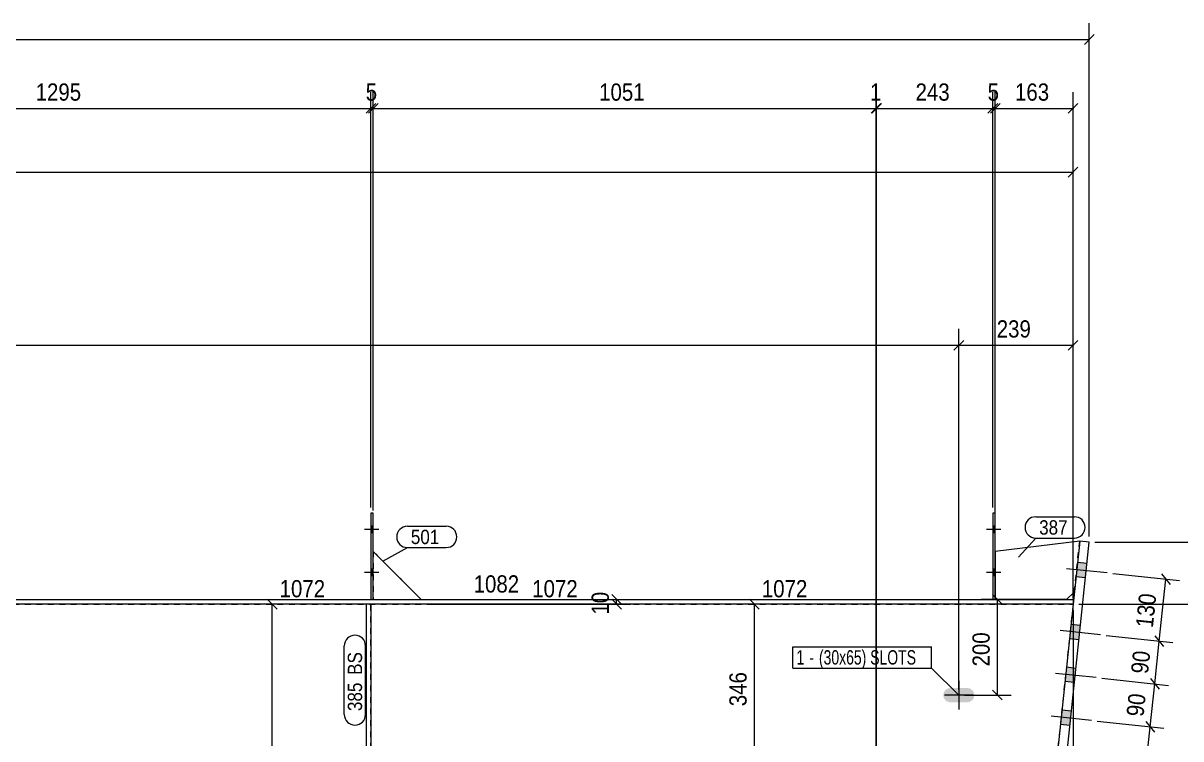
# Model space of a CAD drawing. Header units: millimetres. Extents: x 2 to 1174, y 1 to 825.
# Drawn here: x 871.2 to 1072.8, y 417.4 to 542.1 of the extents above; entities that cross this region are included whole.
import ezdxf

# ---------------------------------------------------------------- set-up
doc = ezdxf.new("R2010")
doc.units = ezdxf.units.MM
doc.linetypes.add('XKITLINE00', pattern=[0])
doc.linetypes.add('XKITLINE01', pattern=[4, 1, -1, 1, -1])
for name, color, linetype, lineweight in [('Bolt', 3, 'Continuous', 0), ('BoltMark', 7, 'Continuous', 0), ('Dimensions', 7, 'Continuous', 0), ('Part', 2, 'Continuous', 0), ('PartMark', 7, 'Continuous', 0)]:
    doc.layers.add(name, color=color, linetype=linetype, lineweight=lineweight)
doc.styles.add('ARIAL', font='ARIAL.TTF')
doc.styles.add('ARIAL_NARROW', font='ARIALN.TTF')

# ---------------------------------------------------------------- blocks, each defined once
blk = doc.blocks.new('*A15')
at = {"layer": 'Part', "color": 2, "linetype": 'XKITLINE00', "lineweight": 0}
for p, q in [((930.9, 440.89), (930.9, 371.87)), ((931.74, 440.89), (931.74, 371.72))]:
    blk.add_line(p, q, dxfattribs=at)
at = {"layer": 'Part', "color": 7, "linetype": 'XKITLINE01', "lineweight": 0}
for p, q in [((931.74, 440.89), (930.9, 440.89)), ((930.9, 372.97), (931.74, 372.97)), ((930.9, 371.72), (930.9, 371.87)), ((931.74, 371.72), (930.9, 371.72))]:
    blk.add_line(p, q, dxfattribs=at)
blk = doc.blocks.new('*A16')
at = {"layer": 'Part', "color": 7, "linetype": 'XKITLINE01', "lineweight": 0}
for p, q in [((930.9, 440.89), (930.9, 371.72)), ((931.74, 440.89), (930.9, 440.89)), ((931.74, 371.72), (931.74, 440.89)), ((930.9, 372.97), (931.74, 372.97)), ((930.9, 371.72), (931.74, 371.72))]:
    blk.add_line(p, q, dxfattribs=at)
blk = doc.blocks.new('*A17')
at = {"layer": 'Part', "color": 2, "linetype": 'XKITLINE00', "lineweight": 0}
blk.add_line((940.49, 441.72), (932.15, 450.06), dxfattribs=at)
at = {"layer": 'Part', "color": 7, "linetype": 'XKITLINE01', "lineweight": 0}
for p, q in [((932.15, 450.06), (932.15, 441.72)), ((932.15, 450.06), (932.15, 450.06)), ((932.15, 450.06), (940.49, 441.72)), ((932.15, 441.72), (932.15, 450.06)), ((932.15, 441.72), (940.49, 441.72))]:
    blk.add_line(p, q, dxfattribs=at)
blk = doc.blocks.new('*A18')
at = {"layer": 'Part', "color": 2, "linetype": 'XKITLINE00', "lineweight": 0}
for p, q in [((932.15, 456.72), (931.74, 456.72)), ((931.74, 456.72), (931.74, 441.72)), ((932.15, 441.72), (932.15, 456.72))]:
    blk.add_line(p, q, dxfattribs=at)
at = {"layer": 'Part', "color": 7, "linetype": 'XKITLINE01', "lineweight": 0}
blk.add_line((931.74, 441.72), (932.15, 441.72), dxfattribs=at)
blk = doc.blocks.new('*A19')
at = {"layer": 'Part', "color": 2, "linetype": 'XKITLINE00', "lineweight": 0}
for p, q in [((1055.2, 451.86), (1040.49, 450.06)), ((1040.49, 450.06), (1040.49, 441.72)), ((1052.88, 441.72), (1054.26, 442.97))]:
    blk.add_line(p, q, dxfattribs=at)
at = {"layer": 'Part', "color": 7, "linetype": 'XKITLINE01', "lineweight": 0}
for p, q in [((1054.26, 442.97), (1055.2, 451.86)), ((1040.49, 441.72), (1052.88, 441.72))]:
    blk.add_line(p, q, dxfattribs=at)
blk = doc.blocks.new('*A54')
at = {"layer": 'Part', "color": 7, "linetype": 'XKITLINE01', "lineweight": 0}
for p, q in [((721.47, 440.89), (1054.04, 440.89)), ((1054.04, 440.89), (1044.62, 351.58))]:
    blk.add_line(p, q, dxfattribs=at)
blk = doc.blocks.new('*A58')
at = {"layer": 'Part', "color": 2, "linetype": 'XKITLINE00', "lineweight": 0}
for p, q in [((721.47, 441.72), (1054.04, 441.72)), ((1054.04, 441.72), (1054.04, 440.89)), ((1054.04, 440.89), (721.47, 440.89))]:
    blk.add_line(p, q, dxfattribs=at)
blk = doc.blocks.new('*A59')
at = {"layer": 'Part', "color": 2, "linetype": 'XKITLINE00', "lineweight": 0}
for p, q in [((1055.2, 451.86), (1043.48, 340.81)), ((1056.86, 451.68), (1055.2, 451.86)), ((1045.14, 340.63), (1056.86, 451.68)), ((1043.48, 340.81), (1045.14, 340.63))]:
    blk.add_line(p, q, dxfattribs=at)
blk = doc.blocks.new('*A68')
at = {"layer": 'Bolt'}
for points in [[(1040.07, 454.47), (1040.49, 454.47), (1040.49, 453.31), (1040.07, 453.31)], [(1040.07, 454.47), (1040.49, 454.47), (1040.49, 453.31), (1040.07, 453.31)], [(1040.07, 446.97), (1040.49, 446.97), (1040.49, 445.81), (1040.07, 445.81)], [(1040.07, 446.97), (1040.49, 446.97), (1040.49, 445.81), (1040.07, 445.81)]]:
    blk.add_hatch(color=3, dxfattribs=at).paths.add_polyline_path(points, flags=17)
at = {"layer": 'Bolt', "color": 3, "linetype": 'XKITLINE00', "lineweight": 0}
for p, q in [((1041.45, 453.89), (1038.95, 453.89)), ((1041.45, 453.89), (1038.95, 453.89)), ((1040.49, 454.47), (1040.07, 454.47)), ((1040.49, 454.47), (1040.07, 454.47)), ((1040.49, 453.31), (1040.07, 453.31)), ((1040.49, 453.31), (1040.07, 453.31)), ((1041.45, 446.39), (1038.95, 446.39)), ((1041.45, 446.39), (1038.95, 446.39)), ((1040.49, 446.97), (1040.07, 446.97)), ((1040.49, 446.97), (1040.07, 446.97)), ((1040.49, 445.81), (1040.07, 445.81)), ((1040.49, 445.81), (1040.07, 445.81))]:
    blk.add_line(p, q, dxfattribs=at)
blk = doc.blocks.new('*A75')
at = {"layer": 'Bolt'}
for points in [[(931.74, 454.47), (932.15, 454.47), (932.15, 453.31), (931.74, 453.31)], [(931.74, 454.47), (932.15, 454.47), (932.15, 453.31), (931.74, 453.31)], [(931.74, 446.97), (932.15, 446.97), (932.15, 445.81), (931.74, 445.81)], [(931.74, 446.97), (932.15, 446.97), (932.15, 445.81), (931.74, 445.81)]]:
    blk.add_hatch(color=3, dxfattribs=at).paths.add_polyline_path(points, flags=17)
at = {"layer": 'Bolt', "color": 3, "linetype": 'XKITLINE00', "lineweight": 0}
for p, q in [((933.12, 453.89), (930.62, 453.89)), ((933.12, 453.89), (930.62, 453.89)), ((932.15, 454.47), (931.74, 454.47)), ((932.15, 454.47), (931.74, 454.47)), ((932.15, 453.31), (931.74, 453.31)), ((932.15, 453.31), (931.74, 453.31)), ((933.12, 446.39), (930.62, 446.39)), ((933.12, 446.39), (930.62, 446.39)), ((932.15, 446.97), (931.74, 446.97)), ((932.15, 446.97), (931.74, 446.97)), ((932.15, 445.81), (931.74, 445.81)), ((932.15, 445.81), (931.74, 445.81))]:
    blk.add_line(p, q, dxfattribs=at)
blk = doc.blocks.new('*A94')
at = {"layer": 'Bolt'}
blk.add_hatch(color=3, dxfattribs=at).paths.add_polyline_path([(1036.08, 423.9), (1035.6, 423.81), (1032.69, 423.81), (1032.21, 423.9), (1031.8, 424.17), (1031.53, 424.58), (1031.44, 425.06), (1031.53, 425.53), (1031.8, 425.94), (1032.21, 426.21), (1032.69, 426.31), (1035.6, 426.31), (1036.08, 426.21), (1036.49, 425.94), (1036.76, 425.53), (1036.85, 425.06), (1036.76, 424.58), (1036.49, 424.17)], flags=17)
at = {"layer": 'Bolt', "color": 3, "linetype": 'XKITLINE00', "lineweight": 0}
for p, q in [((1034.14, 427.56), (1034.14, 422.56)), ((1036.64, 425.06), (1031.64, 425.06))]:
    blk.add_line(p, q, dxfattribs=at)
blk = doc.blocks.new('*A95')
at = {"layer": 'Bolt'}
for points in [[(1056.2, 445.47), (1054.54, 445.64), (1054.8, 448.13), (1056.46, 447.96)], [(1056.2, 445.47), (1054.54, 445.64), (1054.8, 448.13), (1056.46, 447.96)], [(1055.06, 434.7), (1053.41, 434.87), (1053.67, 437.36), (1055.33, 437.18)], [(1055.06, 434.7), (1053.41, 434.87), (1053.67, 437.36), (1055.33, 437.18)], [(1054.28, 427.24), (1052.62, 427.41), (1052.88, 429.9), (1054.54, 429.72)], [(1054.28, 427.24), (1052.62, 427.41), (1052.88, 429.9), (1054.54, 429.72)], [(1053.49, 419.78), (1051.83, 419.95), (1052.1, 422.44), (1053.75, 422.26)], [(1053.49, 419.78), (1051.83, 419.95), (1052.1, 422.44), (1053.75, 422.26)], [(1050.82, 394.5), (1049.17, 394.68), (1049.43, 397.16), (1051.09, 396.99)], [(1050.82, 394.5), (1049.17, 394.68), (1049.43, 397.16), (1051.09, 396.99)], [(1048.16, 369.23), (1046.5, 369.4), (1046.76, 371.89), (1048.42, 371.71)], [(1048.16, 369.23), (1046.5, 369.4), (1046.76, 371.89), (1048.42, 371.71)], [(1047.37, 361.77), (1045.71, 361.94), (1045.98, 364.43), (1047.63, 364.25)], [(1047.37, 361.77), (1045.71, 361.94), (1045.98, 364.43), (1047.63, 364.25)], [(1046.58, 354.31), (1044.93, 354.48), (1045.19, 356.97), (1046.85, 356.79)], [(1046.58, 354.31), (1044.93, 354.48), (1045.19, 356.97), (1046.85, 356.79)], [(1045.54, 344.36), (1043.88, 344.54), (1044.14, 347.02), (1045.8, 346.85)], [(1045.54, 344.36), (1043.88, 344.54), (1044.14, 347.02), (1045.8, 346.85)]]:
    blk.add_hatch(color=3, dxfattribs=at).paths.add_polyline_path(points, flags=17)
at = {"layer": 'Bolt', "color": 3, "linetype": 'XKITLINE00', "lineweight": 0}
for p, q in [((1056.46, 447.96), (1054.8, 448.13)), ((1056.46, 447.96), (1054.8, 448.13)), ((1059.98, 446.33), (1052.93, 447.07)), ((1059.98, 446.33), (1052.93, 447.07)), ((1056.2, 445.47), (1054.54, 445.64)), ((1056.2, 445.47), (1054.54, 445.64)), ((1058.84, 435.55), (1051.8, 436.3)), ((1058.84, 435.55), (1051.8, 436.3)), ((1055.33, 437.18), (1053.67, 437.36)), ((1055.33, 437.18), (1053.67, 437.36)), ((1055.06, 434.7), (1053.41, 434.87)), ((1055.06, 434.7), (1053.41, 434.87)), ((1054.54, 429.72), (1052.88, 429.9)), ((1054.54, 429.72), (1052.88, 429.9)), ((1058.05, 428.1), (1051.01, 428.84)), ((1058.05, 428.1), (1051.01, 428.84)), ((1054.28, 427.24), (1052.62, 427.41)), ((1054.28, 427.24), (1052.62, 427.41)), ((1053.75, 422.26), (1052.1, 422.44)), ((1053.75, 422.26), (1052.1, 422.44)), ((1057.27, 420.64), (1050.22, 421.38)), ((1057.27, 420.64), (1050.22, 421.38)), ((1053.49, 419.78), (1051.83, 419.95)), ((1053.49, 419.78), (1051.83, 419.95)), ((1054.6, 395.36), (1047.56, 396.1)), ((1054.6, 395.36), (1047.56, 396.1)), ((1051.09, 396.99), (1049.43, 397.16)), ((1051.09, 396.99), (1049.43, 397.16)), ((1050.82, 394.5), (1049.17, 394.68)), ((1050.82, 394.5), (1049.17, 394.68)), ((1048.42, 371.71), (1046.76, 371.89)), ((1048.42, 371.71), (1046.76, 371.89)), ((1051.94, 370.08), (1044.89, 370.83)), ((1051.94, 370.08), (1044.89, 370.83)), ((1048.16, 369.23), (1046.5, 369.4)), ((1048.16, 369.23), (1046.5, 369.4)), ((1051.15, 362.63), (1044.1, 363.37)), ((1051.15, 362.63), (1044.1, 363.37)), ((1047.63, 364.25), (1045.98, 364.43)), ((1047.63, 364.25), (1045.98, 364.43)), ((1047.37, 361.77), (1045.71, 361.94)), ((1047.37, 361.77), (1045.71, 361.94)), ((1046.85, 356.79), (1045.19, 356.97)), ((1046.85, 356.79), (1045.19, 356.97)), ((1050.36, 355.17), (1043.32, 355.91)), ((1050.36, 355.17), (1043.32, 355.91)), ((1046.58, 354.31), (1044.93, 354.48)), ((1046.58, 354.31), (1044.93, 354.48)), ((1045.8, 346.85), (1044.14, 347.02)), ((1045.8, 346.85), (1044.14, 347.02)), ((1049.31, 345.22), (1042.27, 345.96)), ((1049.31, 345.22), (1042.27, 345.96)), ((1045.54, 344.36), (1043.88, 344.54)), ((1045.54, 344.36), (1043.88, 344.54))]:
    blk.add_line(p, q, dxfattribs=at)
blk = doc.blocks.new('*A102')
at = {"layer": 'Part', "color": 2, "linetype": 'XKITLINE00', "lineweight": 0}
for p, q in [((1040.49, 456.72), (1040.07, 456.72)), ((1040.07, 456.72), (1040.07, 441.72)), ((1040.49, 441.72), (1040.49, 456.72))]:
    blk.add_line(p, q, dxfattribs=at)
at = {"layer": 'Part', "color": 7, "linetype": 'XKITLINE01', "lineweight": 0}
blk.add_line((1040.07, 441.72), (1040.49, 441.72), dxfattribs=at)
blk = doc.blocks.new('*A273')
at = {"layer": 'Dimensions', "color": 7, "linetype": 'XKITLINE00', "lineweight": 0}
for p, q in [((1056.86, 452.68), (1056.86, 542.08)), ((53.67, 539.23), (1056.86, 539.23)), ((1057.7, 540.08), (1056.01, 538.38))]:
    blk.add_line(p, q, dxfattribs=at)
at = {"layer": 'Dimensions', "color": 3}
blk.add_point((1056.86, 539.23), dxfattribs=at)
blk = doc.blocks.new('*A277')
at = {"layer": 'Dimensions', "color": 7, "linetype": 'XKITLINE00', "lineweight": 0}
for p, q in [((1034.14, 426.06), (1034.14, 488.83)), ((1034.99, 486.83), (1033.3, 485.13)), ((652.72, 485.98), (1034.14, 485.98))]:
    blk.add_line(p, q, dxfattribs=at)
at = {"layer": 'Dimensions', "color": 3}
blk.add_point((1034.14, 485.98), dxfattribs=at)
blk = doc.blocks.new('*A279')
at = {"layer": 'Dimensions', "color": 7, "linetype": 'XKITLINE00', "lineweight": 0}
for p, q in [((1054.04, 441.89), (1054.04, 518.98)), ((1054.89, 516.98), (1053.19, 515.28)), ((62.53, 516.13), (1054.04, 516.13))]:
    blk.add_line(p, q, dxfattribs=at)
at = {"layer": 'Dimensions', "color": 3}
blk.add_point((1054.04, 516.13), dxfattribs=at)
blk = doc.blocks.new('*A350')
at = {"layer": 'Dimensions', "color": 7, "linetype": 'XKITLINE00', "lineweight": 0}
for p, q in [((823.82, 457.19), (823.82, 530.08)), ((931.74, 457.72), (931.74, 530.08)), ((824.67, 528.08), (822.97, 526.38)), ((823.82, 527.23), (931.74, 527.23)), ((932.58, 528.08), (930.89, 526.38))]:
    blk.add_line(p, q, dxfattribs=at)
at = {"layer": 'Dimensions', "color": 3}
for p in [(823.82, 527.23), (931.74, 527.23)]:
    blk.add_point(p, dxfattribs=at)
at = {"layer": 'Dimensions', "color": 3, "style": 'ARIAL', "width": 0.85}
blk.add_text('1295', height=3, dxfattribs=at).set_placement((873.33, 528.58))
blk = doc.blocks.new('*A351')
at = {"layer": 'Dimensions', "color": 7, "linetype": 'XKITLINE00', "lineweight": 0}
for p, q in [((931.74, 457.72), (931.74, 530.08)), ((932.15, 457.19), (932.15, 530.08)), ((932.58, 528.08), (930.89, 526.38)), ((933, 528.08), (931.3, 526.38)), ((931.74, 527.23), (932.15, 527.23))]:
    blk.add_line(p, q, dxfattribs=at)
at = {"layer": 'Dimensions', "color": 3}
for p in [(931.74, 527.23), (932.15, 527.23)]:
    blk.add_point(p, dxfattribs=at)
at = {"layer": 'Dimensions', "color": 3, "style": 'ARIAL', "width": 0.85}
blk.add_text('5', height=3, dxfattribs=at).set_placement((930.83, 528.58))
blk = doc.blocks.new('*A352')
at = {"layer": 'Dimensions', "color": 7, "linetype": 'XKITLINE00', "lineweight": 0}
for p, q in [((932.15, 457.19), (932.15, 530.08)), ((1019.74, 412.19), (1019.74, 530.08)), ((933, 528.08), (931.3, 526.38)), ((932.15, 527.23), (1019.74, 527.23)), ((1020.58, 528.08), (1018.89, 526.38))]:
    blk.add_line(p, q, dxfattribs=at)
at = {"layer": 'Dimensions', "color": 3}
for p in [(932.15, 527.23), (1019.74, 527.23)]:
    blk.add_point(p, dxfattribs=at)
at = {"layer": 'Dimensions', "color": 3, "style": 'ARIAL', "width": 0.85}
blk.add_text('1051', height=3, dxfattribs=at).set_placement((971.49, 528.58))
blk = doc.blocks.new('*A353')
at = {"layer": 'Dimensions', "color": 7, "linetype": 'XKITLINE00', "lineweight": 0}
for p, q in [((1019.74, 412.19), (1019.74, 530.08)), ((1019.82, 413.02), (1019.82, 530.08)), ((1020.58, 528.08), (1018.89, 526.38)), ((1020.67, 528.08), (1018.98, 526.38)), ((1019.74, 527.23), (1019.82, 527.23))]:
    blk.add_line(p, q, dxfattribs=at)
at = {"layer": 'Dimensions', "color": 3}
for p in [(1019.74, 527.23), (1019.82, 527.23)]:
    blk.add_point(p, dxfattribs=at)
at = {"layer": 'Dimensions', "color": 3, "style": 'ARIAL', "width": 0.85}
blk.add_text('1', height=3, dxfattribs=at).set_placement((1018.67, 528.58))
blk = doc.blocks.new('*A354')
at = {"layer": 'Dimensions', "color": 7, "linetype": 'XKITLINE00', "lineweight": 0}
for p, q in [((1019.82, 413.02), (1019.82, 530.08)), ((1040.07, 457.72), (1040.07, 530.08)), ((1020.67, 528.08), (1018.98, 526.38)), ((1019.82, 527.23), (1040.07, 527.23)), ((1040.92, 528.08), (1039.22, 526.38))]:
    blk.add_line(p, q, dxfattribs=at)
at = {"layer": 'Dimensions', "color": 3}
for p in [(1019.82, 527.23), (1040.07, 527.23)]:
    blk.add_point(p, dxfattribs=at)
at = {"layer": 'Dimensions', "color": 3, "style": 'ARIAL', "width": 0.85}
blk.add_text('243', height=3, dxfattribs=at).set_placement((1026.61, 528.58))
blk = doc.blocks.new('*A355')
at = {"layer": 'Dimensions', "color": 7, "linetype": 'XKITLINE00', "lineweight": 0}
for p, q in [((1040.07, 457.72), (1040.07, 530.08)), ((1040.49, 451.06), (1040.49, 530.08)), ((1040.92, 528.08), (1039.22, 526.38)), ((1041.33, 528.08), (1039.64, 526.38)), ((1040.07, 527.23), (1040.49, 527.23))]:
    blk.add_line(p, q, dxfattribs=at)
at = {"layer": 'Dimensions', "color": 3}
for p in [(1040.07, 527.23), (1040.49, 527.23)]:
    blk.add_point(p, dxfattribs=at)
at = {"layer": 'Dimensions', "color": 3, "style": 'ARIAL', "width": 0.85}
blk.add_text('5', height=3, dxfattribs=at).set_placement((1039.16, 528.58))
blk = doc.blocks.new('*A356')
at = {"layer": 'Dimensions', "color": 7, "linetype": 'XKITLINE00', "lineweight": 0}
for p, q in [((1040.49, 451.06), (1040.49, 530.08)), ((1054.04, 442.72), (1054.04, 530.08)), ((1041.33, 528.08), (1039.64, 526.38)), ((1040.49, 527.23), (1054.04, 527.23)), ((1054.89, 528.08), (1053.19, 526.38))]:
    blk.add_line(p, q, dxfattribs=at)
at = {"layer": 'Dimensions', "color": 3}
for p in [(1040.49, 527.23), (1054.04, 527.23)]:
    blk.add_point(p, dxfattribs=at)
at = {"layer": 'Dimensions', "color": 3, "style": 'ARIAL', "width": 0.85}
blk.add_text('163', height=3, dxfattribs=at).set_placement((1043.93, 528.58))
blk = doc.blocks.new('*A366')
at = {"layer": 'Dimensions', "color": 7, "linetype": 'XKITLINE00', "lineweight": 0}
for p, q in [((1097.68, 441.74), (1099.38, 440.04)), ((1055.04, 440.89), (1100.93, 440.89)), ((1098.53, 408.9), (1098.53, 440.89)), ((1097.68, 409.74), (1099.38, 408.05)), ((1050.41, 408.9), (1100.93, 408.9))]:
    blk.add_line(p, q, dxfattribs=at)
at = {"layer": 'Dimensions', "color": 3}
for p in [(1098.53, 440.89), (1098.53, 408.9)]:
    blk.add_point(p, dxfattribs=at)
at = {"layer": 'Dimensions', "color": 3, "style": 'ARIAL', "width": 0.85}
blk.add_text('1072', height=3, dxfattribs=at).set_placement((1083.83, 442.09))
blk.add_text('384', height=3, rotation=90.0002, dxfattribs=at).set_placement((1097.18, 421.55))
blk = doc.blocks.new('*A367')
at = {"layer": 'Dimensions', "color": 7, "linetype": 'XKITLINE00', "lineweight": 0}
for p, q in [((1097.68, 452.53), (1099.38, 450.84)), ((1057.86, 451.68), (1100.93, 451.68)), ((1098.53, 440.89), (1098.53, 451.68)), ((1097.68, 441.74), (1099.38, 440.04)), ((1055.04, 440.89), (1100.93, 440.89))]:
    blk.add_line(p, q, dxfattribs=at)
at = {"layer": 'Dimensions', "color": 3}
for p in [(1098.53, 451.68), (1098.53, 440.89)]:
    blk.add_point(p, dxfattribs=at)
at = {"layer": 'Dimensions', "color": 3, "style": 'ARIAL', "width": 0.85}
blk.add_text('1201', height=3, dxfattribs=at).set_placement((1088.33, 452.88))
blk.add_text('130', height=3, rotation=90.0002, dxfattribs=at).set_placement((1097.18, 442.95))
blk = doc.blocks.new('*A369')
at = {"layer": 'Dimensions', "color": 7, "linetype": 'XKITLINE00', "lineweight": 0}
for p, q in [((941.49, 441.72), (976.93, 441.72)), ((973.68, 442.57), (975.38, 440.87)), ((973.68, 441.74), (975.38, 440.04)), ((974.53, 440.89), (974.53, 441.72)), ((941.49, 440.89), (976.93, 440.89))]:
    blk.add_line(p, q, dxfattribs=at)
at = {"layer": 'Dimensions', "color": 3}
for p in [(974.53, 441.72), (974.53, 440.89)]:
    blk.add_point(p, dxfattribs=at)
at = {"layer": 'Dimensions', "color": 3, "style": 'ARIAL', "width": 0.85}
for s, p in [('1082', (949.63, 442.92)), ('1072', (959.83, 442.09))]:
    blk.add_text(s, height=3, dxfattribs=at).set_placement(p)
blk.add_text('10', height=3, rotation=90.0002, dxfattribs=at).set_placement((973.18, 439.08))
blk = doc.blocks.new('*A372')
at = {"layer": 'Dimensions', "color": 7, "linetype": 'XKITLINE00', "lineweight": 0}
for p, q in [((913.68, 441.74), (915.38, 440.04)), ((928.94, 440.89), (911.68, 440.89)), ((914.53, 375.72), (914.53, 440.89)), ((928.94, 375.72), (911.68, 375.72)), ((913.68, 376.57), (915.38, 374.87))]:
    blk.add_line(p, q, dxfattribs=at)
at = {"layer": 'Dimensions', "color": 3}
for p in [(914.53, 440.89), (914.53, 375.72)]:
    blk.add_point(p, dxfattribs=at)
at = {"layer": 'Dimensions', "color": 3, "style": 'ARIAL', "width": 0.85}
blk.add_text('1072', height=3, dxfattribs=at).set_placement((915.83, 442.09))
blk.add_text('782', height=3, rotation=90.0002, dxfattribs=at).set_placement((913.18, 404.97))
blk = doc.blocks.new('*A379')
at = {"layer": 'Dimensions', "color": 7, "linetype": 'XKITLINE00', "lineweight": 0}
for p, q in [((997.68, 441.74), (999.38, 440.04)), ((1016.11, 440.89), (995.68, 440.89)), ((998.53, 412.02), (998.53, 440.89)), ((1018.82, 412.02), (995.68, 412.02)), ((997.68, 412.87), (999.38, 411.17))]:
    blk.add_line(p, q, dxfattribs=at)
at = {"layer": 'Dimensions', "color": 3}
for p in [(998.53, 440.89), (998.53, 412.02)]:
    blk.add_point(p, dxfattribs=at)
at = {"layer": 'Dimensions', "color": 3, "style": 'ARIAL', "width": 0.85}
blk.add_text('1072', height=3, dxfattribs=at).set_placement((999.83, 442.09))
blk.add_text('346', height=3, rotation=90.0002, dxfattribs=at).set_placement((997.18, 423.12))
blk = doc.blocks.new('*A380')
at = {"layer": 'Dimensions', "color": 7, "linetype": 'XKITLINE00', "lineweight": 0}
for p, q in [((1053.04, 441.72), (1038.02, 441.72)), ((1040.02, 442.57), (1041.72, 440.87)), ((1040.87, 425.06), (1040.87, 441.72)), ((1040.02, 425.9), (1041.72, 424.21)), ((1035.14, 425.06), (1043.27, 425.06))]:
    blk.add_line(p, q, dxfattribs=at)
at = {"layer": 'Dimensions', "color": 3}
for p in [(1040.87, 441.72), (1040.87, 425.06)]:
    blk.add_point(p, dxfattribs=at)
at = {"layer": 'Dimensions', "color": 3, "style": 'ARIAL', "width": 0.85}
blk.add_text('200', height=3, rotation=90.0002, dxfattribs=at).set_placement((1039.52, 430.05))
blk = doc.blocks.new('*A385')
at = {"layer": 'Dimensions', "color": 7, "linetype": 'XKITLINE00', "lineweight": 0}
for p, q in [((1058.26, 420.53), (1069.88, 419.31)), ((1064.83, 394.28), (1067.49, 419.56)), ((1066.74, 420.49), (1068.25, 418.63)), ((1055.6, 395.26), (1067.21, 394.03)), ((1064.07, 395.21), (1065.58, 393.35))]:
    blk.add_line(p, q, dxfattribs=at)
at = {"layer": 'Dimensions', "color": 3}
for p in [(1067.49, 419.56), (1064.83, 394.28)]:
    blk.add_point(p, dxfattribs=at)
at = {"layer": 'Dimensions', "color": 3, "style": 'ARIAL', "width": 0.85}
blk.add_text('305', height=3, rotation=83.9784, dxfattribs=at).set_placement((1064.47, 403.74))
blk = doc.blocks.new('*A386')
at = {"layer": 'Dimensions', "color": 7, "linetype": 'XKITLINE00', "lineweight": 0}
for p, q in [((1059.05, 427.99), (1070.67, 426.76)), ((1067.53, 427.95), (1069.04, 426.08)), ((1067.49, 419.56), (1068.28, 427.02)), ((1058.26, 420.53), (1069.88, 419.31)), ((1066.74, 420.49), (1068.25, 418.63))]:
    blk.add_line(p, q, dxfattribs=at)
at = {"layer": 'Dimensions', "color": 3}
for p in [(1068.28, 427.02), (1067.49, 419.56)]:
    blk.add_point(p, dxfattribs=at)
at = {"layer": 'Dimensions', "color": 3, "style": 'ARIAL', "width": 0.85}
blk.add_text('90', height=3, rotation=83.9784, dxfattribs=at).set_placement((1066.31, 421.22))
blk = doc.blocks.new('*A387')
at = {"layer": 'Dimensions', "color": 7, "linetype": 'XKITLINE00', "lineweight": 0}
for p, q in [((1059.84, 435.45), (1071.45, 434.22)), ((1068.28, 427.02), (1069.07, 434.48)), ((1068.31, 435.41), (1069.82, 433.54)), ((1059.05, 427.99), (1070.67, 426.76)), ((1067.53, 427.95), (1069.04, 426.08))]:
    blk.add_line(p, q, dxfattribs=at)
at = {"layer": 'Dimensions', "color": 3}
for p in [(1069.07, 434.48), (1068.28, 427.02)]:
    blk.add_point(p, dxfattribs=at)
at = {"layer": 'Dimensions', "color": 3, "style": 'ARIAL', "width": 0.85}
blk.add_text('90', height=3, rotation=83.9784, dxfattribs=at).set_placement((1067.1, 428.67))
blk = doc.blocks.new('*A388')
at = {"layer": 'Dimensions', "color": 7, "linetype": 'XKITLINE00', "lineweight": 0}
for p, q in [((1060.97, 446.22), (1072.59, 445)), ((1069.45, 446.18), (1070.96, 444.32)), ((1069.07, 434.48), (1070.2, 445.25)), ((1059.84, 435.45), (1071.45, 434.22)), ((1068.31, 435.41), (1069.82, 433.54))]:
    blk.add_line(p, q, dxfattribs=at)
at = {"layer": 'Dimensions', "color": 3}
for p in [(1070.2, 445.25), (1069.07, 434.48)]:
    blk.add_point(p, dxfattribs=at)
at = {"layer": 'Dimensions', "color": 3, "style": 'ARIAL', "width": 0.85}
blk.add_text('130', height=3, rotation=83.9784, dxfattribs=at).set_placement((1067.94, 436.68))
blk = doc.blocks.new('*A389')
at = {"layer": 'BoltMark', "color": 7, "linetype": 'XKITLINE00', "lineweight": 0}
for p, q in [((1005.26, 433.48), (1029.38, 433.48)), ((1005.26, 429.78), (1005.26, 433.48)), ((1029.38, 429.78), (1029.38, 433.48)), ((1005.26, 429.78), (1029.38, 429.78)), ((1034.14, 425.06), (1029.38, 429.78))]:
    blk.add_line(p, q, dxfattribs=at)
at = {"layer": 'BoltMark', "color": 3, "style": 'ARIAL_NARROW', "width": 0.85}
for s, p in [('1', (1005.86, 430.38)), ('(30x65) SLOTS', (1009.78, 430.38)), ('-', (1008.13, 430.38))]:
    blk.add_text(s, height=2.5, dxfattribs=at).set_placement(p)
blk = doc.blocks.new('*A398')
at = {"layer": 'PartMark', "color": 7, "linetype": 'XKITLINE00', "lineweight": 0}
for p, q in [((938.09, 454.46), (944.85, 454.46)), ((933.84, 448.36), (938.09, 450.76)), ((938.09, 450.76), (944.85, 450.76))]:
    blk.add_line(p, q, dxfattribs=at)
for centre, start, end in [((938.09, 452.61), 90, 270), ((944.85, 452.61), 270, 90)]:
    blk.add_arc(centre, 1.85, start, end, dxfattribs=at)
at = {"layer": 'PartMark', "color": 3, "style": 'ARIAL', "width": 0.85}
blk.add_text('501', height=2.5, dxfattribs=at).set_placement((938.69, 451.36))
blk = doc.blocks.new('*A399')
at = {"layer": 'PartMark', "color": 7, "linetype": 'XKITLINE00', "lineweight": 0}
for p, q in [((1047.54, 456.11), (1054.3, 456.11)), ((1044.54, 449.06), (1047.54, 452.41)), ((1047.54, 452.41), (1054.3, 452.41))]:
    blk.add_line(p, q, dxfattribs=at)
for centre, start, end in [((1047.54, 454.26), 90, 270), ((1054.3, 454.26), 270, 90)]:
    blk.add_arc(centre, 1.85, start, end, dxfattribs=at)
at = {"layer": 'PartMark', "color": 3, "style": 'ARIAL', "width": 0.85}
blk.add_text('387', height=2.5, dxfattribs=at).set_placement((1048.14, 453.01))
blk = doc.blocks.new('*A403')
at = {"layer": 'PartMark', "color": 7, "linetype": 'XKITLINE00', "lineweight": 0}
for p, q in [((927.1, 421.68), (927.1, 433.64)), ((930.8, 421.68), (930.8, 433.64))]:
    blk.add_line(p, q, dxfattribs=at)
for centre, start, end in [((928.95, 433.64), 360, 180), ((928.95, 421.68), 180, 360)]:
    blk.add_arc(centre, 1.85, start, end, dxfattribs=at)
at = {"layer": 'PartMark', "color": 3, "style": 'ARIAL', "width": 0.85}
for s, p in [('BS', (930.2, 428.59)), ('385', (930.2, 422.28))]:
    blk.add_text(s, height=2.5, rotation=90.0002, dxfattribs=at).set_placement(p)
blk = doc.blocks.new('*A409')
at = {"layer": 'Dimensions', "color": 7, "linetype": 'XKITLINE00', "lineweight": 0}
for p, q in [((1054.04, 439.89), (1054.04, 282.21)), ((1050.57, 406.94), (1050.57, 282.21)), ((1051.41, 285.9), (1049.72, 284.21)), ((1050.57, 285.06), (1054.04, 285.06)), ((1054.89, 285.9), (1053.19, 284.21))]:
    blk.add_line(p, q, dxfattribs=at)
at = {"layer": 'Dimensions', "color": 3}
for p in [(1050.57, 285.06), (1054.04, 285.06)]:
    blk.add_point(p, dxfattribs=at)
at = {"layer": 'Dimensions', "color": 3, "style": 'ARIAL', "width": 0.85}
blk.add_text('42', height=3, dxfattribs=at).set_placement((1050.08, 280.71))
blk = doc.blocks.new('*A410')
at = {"layer": 'Dimensions', "color": 7, "linetype": 'XKITLINE00', "lineweight": 0}
for p, q in [((1034.14, 426.06), (1034.14, 488.83)), ((1054.04, 442.72), (1054.04, 488.83)), ((1034.99, 486.83), (1033.3, 485.13)), ((1054.89, 486.83), (1053.19, 485.13)), ((1034.14, 485.98), (1054.04, 485.98))]:
    blk.add_line(p, q, dxfattribs=at)
at = {"layer": 'Dimensions', "color": 3}
for p in [(1034.14, 485.98), (1054.04, 485.98)]:
    blk.add_point(p, dxfattribs=at)
at = {"layer": 'Dimensions', "color": 3, "style": 'ARIAL', "width": 0.85}
blk.add_text('239', height=3, dxfattribs=at).set_placement((1040.75, 487.33))

msp = doc.modelspace()

# ---------------------------------------------------------------- block references
at = {"lineweight": 0}
for name in ['*A273', '*A350', '*A351', '*A352', '*A353', '*A354', '*A355', '*A356', '*A279', '*A277', '*A410', '*A18', '*A102', '*A399', '*A367', '*A75', '*A398', '*A68', '*A19', '*A59', '*A17', '*A95', '*A369', '*A388', '*A372', '*A379', '*A366', '*A58', '*A380', '*A54', '*A15', '*A16', '*A409', '*A403', '*A387', '*A389', '*A94', '*A386', '*A385']:
    msp.add_blockref(name, (0, 0), dxfattribs=at)

doc.saveas('drawing.dxf')
